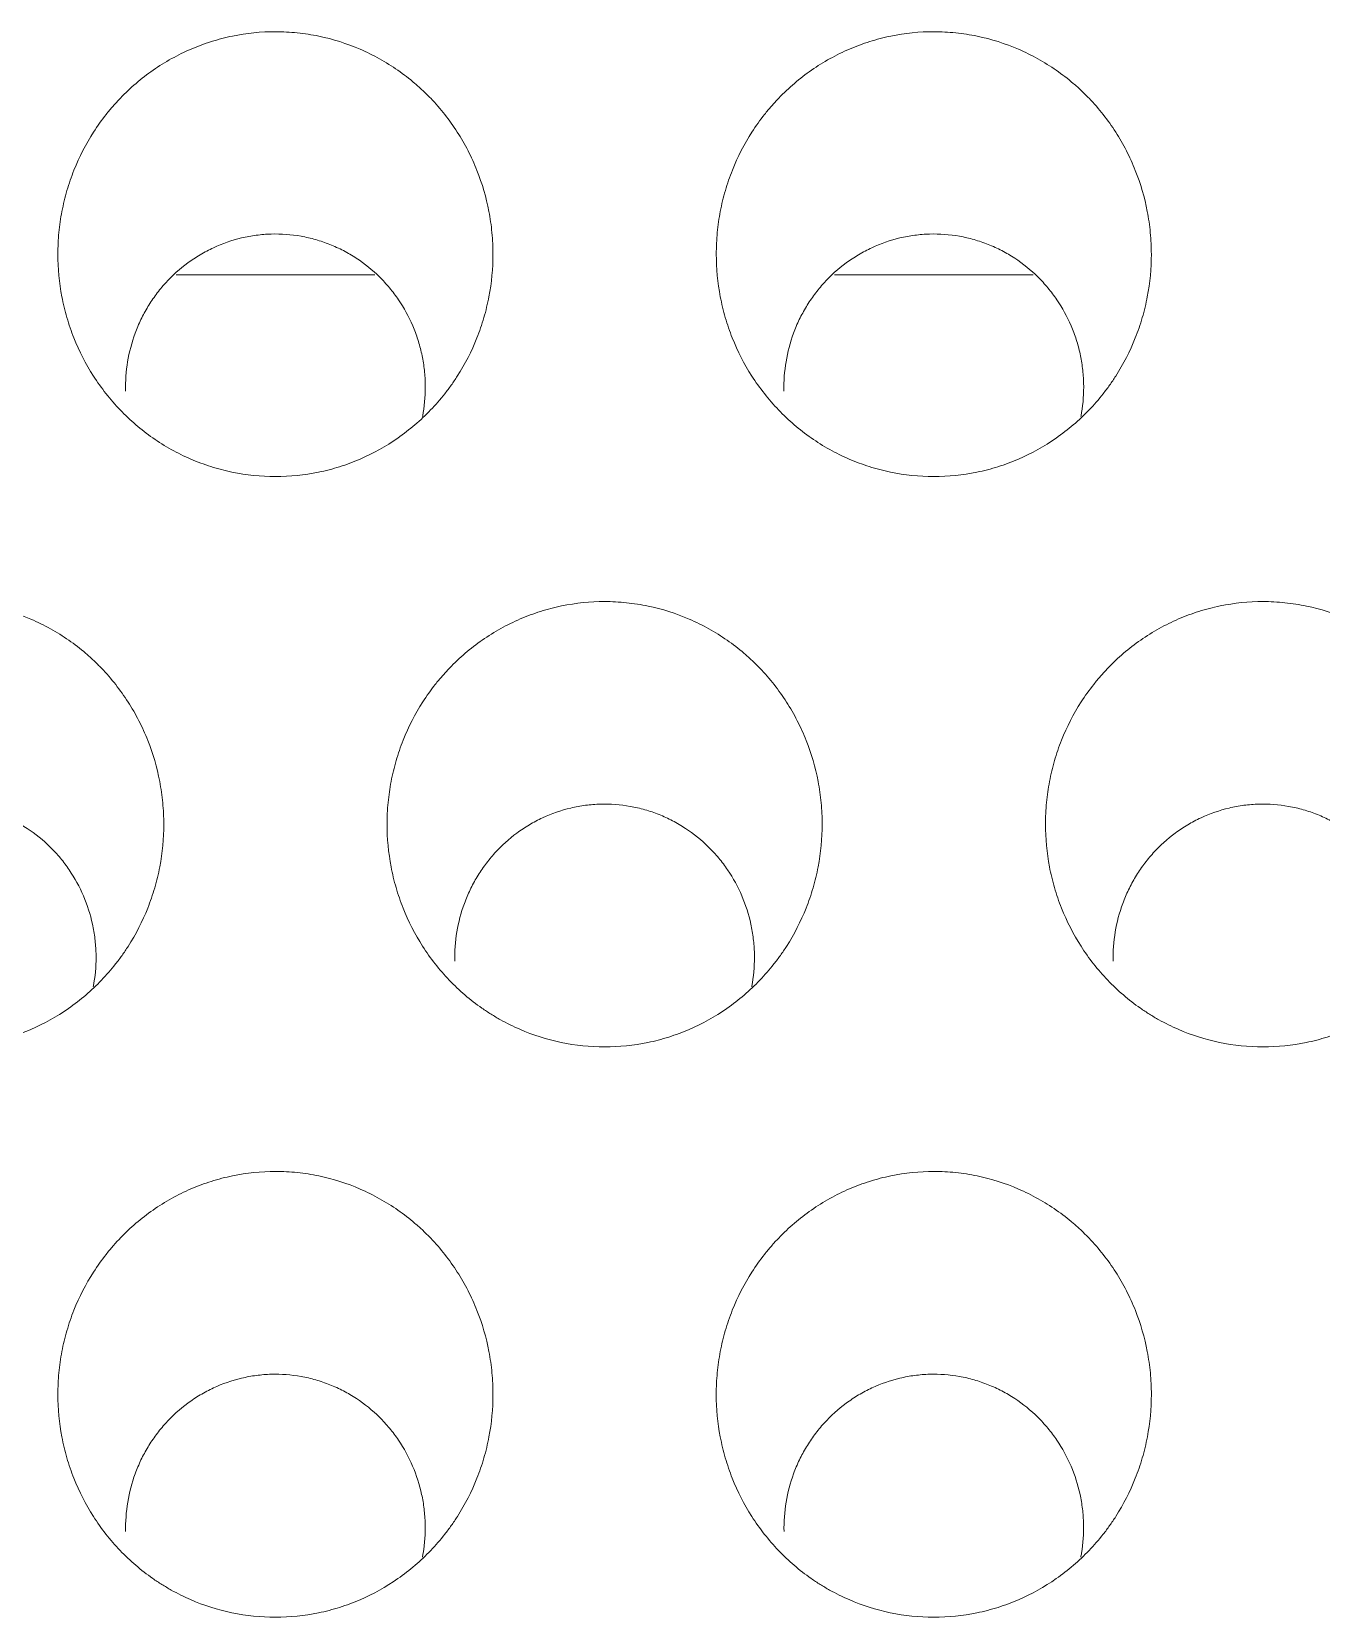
# Model space of a CAD drawing. Header units: inches. Extents: x 3778 to 56227, y -16914 to 35091.
# Drawn here: x 42862.18 to 42868.04, y -12648.33 to -12641.14 of the extents above; entities that cross this region are included whole.
import ezdxf

# ---------------------------------------------------------------- set-up
doc = ezdxf.new("R2010")
doc.units = ezdxf.units.IN
doc.header["$LTSCALE"] = 100
doc.header["$MEASUREMENT"] = 0
doc.layers.add('2-con', color=2, linetype='Continuous')
doc.layers.add('mark-B', color=2, linetype='Continuous', lineweight=20)

# ---------------------------------------------------------------- blocks, each defined once
blk = doc.blocks.new('무풍1WAY 대형')
at = {"layer": 'mark-B'}
for points, knots in [([(-182.228, -430.621), (-182.2944, -430.621), (-182.3597, -430.6278), (-182.456, -430.6478), (-182.4878, -430.6561), (-182.535, -430.671), (-182.5507, -430.6764), (-182.5817, -430.688), (-182.597, -430.6942), (-182.6723, -430.7268), (-182.7294, -430.7587), (-182.8102, -430.815), (-182.8364, -430.8354), (-182.8863, -430.8781), (-182.9337, -430.923), (-182.9764, -430.9722), (-183.0067, -431.0107), (-183.0165, -431.0238), (-183.0354, -431.0505), (-183.0447, -431.0641), (-183.0889, -431.1333), (-183.1185, -431.1912), (-183.1544, -431.2817), (-183.1649, -431.3125), (-183.1786, -431.3595), (-183.1828, -431.3754), (-183.1904, -431.4073), (-183.1939, -431.4232), (-183.2091, -431.5031), (-183.2151, -431.5675), (-183.2151, -431.6487), (-183.2148, -431.6649), (-183.2132, -431.6975), (-183.2121, -431.7139), (-183.2074, -431.7628), (-183.2028, -431.795), (-183.1846, -431.8905), (-183.1666, -431.9527), (-183.1305, -432.0436), (-183.1169, -432.0737), (-183.0871, -432.1318), (-183.0709, -432.16), (-183.0184, -432.2419), (-182.9783, -432.2932), (-182.9213, -432.3527), (-182.9096, -432.3643), (-182.8858, -432.3868), (-182.8493, -432.4197), (-182.7849, -432.4696), (-182.7295, -432.5043), (-182.6865, -432.5283), (-182.672, -432.536), (-182.6423, -432.5506), (-182.6273, -432.5576), (-182.5516, -432.5903), (-182.4893, -432.6101), (-182.393, -432.6302), (-182.3604, -432.6353), (-182.2943, -432.6421), (-182.2613, -432.6438), (-182.1629, -432.6439), (-182.0976, -432.6373), (-182.0167, -432.6206), (-182.0005, -432.6168), (-181.9685, -432.6084), (-181.9209, -432.5947), (-181.8442, -432.5661), (-181.7855, -432.5372), (-181.728, -432.5052), (-181.6998, -432.4876), (-181.6189, -432.4312), (-181.5693, -432.3888), (-181.5128, -432.3299), (-181.5017, -432.3178), (-181.4802, -432.293), (-181.4697, -432.2803), (-181.4392, -432.2416), (-181.4202, -432.2149), (-181.3676, -432.1328), (-181.3379, -432.075), (-181.3077, -431.9989), (-181.302, -431.9835), (-181.2914, -431.9525), (-181.2766, -431.9059), (-181.2577, -431.8271), (-181.2485, -431.7629), (-181.2439, -431.7144), (-181.2428, -431.6982), (-181.2412, -431.6655), (-181.2408, -431.6491), (-181.2408, -431.5674), (-181.2469, -431.5029), (-181.2651, -431.4075), (-181.2726, -431.3759), (-181.2863, -431.3288), (-181.2912, -431.3132), (-181.3018, -431.2822), (-181.3075, -431.2668), (-181.3375, -431.1911), (-181.367, -431.1334), (-181.4196, -431.0511), (-181.4385, -431.0245), (-181.4792, -430.9726), (-181.5007, -430.9479), (-181.5683, -430.8772), (-181.6176, -430.8347), (-181.6849, -430.7877), (-181.6986, -430.7786), (-181.7266, -430.761), (-181.7409, -430.7526), (-181.7839, -430.7285), (-181.8133, -430.714), (-181.9032, -430.675), (-181.9657, -430.655), (-182.0957, -430.6278), (-182.1615, -430.621), (-182.228, -430.621)], [0, 0, 0, 0, 0.03125, 0.03125, 0.046875, 0.046875, 0.054687, 0.054687, 0.0625, 0.0625, 0.09375, 0.09375, 0.109375, 0.109375, 0.125, 0.140625, 0.140625, 0.148437, 0.148437, 0.15625, 0.15625, 0.1875, 0.1875, 0.203125, 0.203125, 0.210938, 0.210938, 0.21875, 0.21875, 0.25, 0.25, 0.257813, 0.257813, 0.265625, 0.265625, 0.28125, 0.28125, 0.3125, 0.3125, 0.328125, 0.328125, 0.34375, 0.34375, 0.375, 0.375, 0.382813, 0.382813, 0.390625, 0.40625, 0.421875, 0.421875, 0.429688, 0.429688, 0.4375, 0.4375, 0.46875, 0.46875, 0.484375, 0.484375, 0.5, 0.5, 0.53125, 0.53125, 0.539063, 0.539063, 0.546875, 0.5625, 0.578125, 0.578125, 0.59375, 0.59375, 0.625, 0.625, 0.632813, 0.632813, 0.640625, 0.640625, 0.65625, 0.65625, 0.6875, 0.6875, 0.695313, 0.695313, 0.703125, 0.71875, 0.734375, 0.734375, 0.742188, 0.742188, 0.75, 0.75, 0.78125, 0.78125, 0.796875, 0.796875, 0.804688, 0.804688, 0.8125, 0.8125, 0.84375, 0.84375, 0.859375, 0.859375, 0.875, 0.875, 0.90625, 0.90625, 0.914063, 0.914063, 0.921875, 0.921875, 0.9375, 0.9375, 0.96875, 0.96875, 1, 1, 1, 1]), ([(-179.2404, -430.621), (-179.3069, -430.621), (-179.3722, -430.6278), (-179.4684, -430.6478), (-179.5002, -430.6561), (-179.5475, -430.671), (-179.5632, -430.6764), (-179.5942, -430.688), (-179.6094, -430.6942), (-179.6848, -430.7268), (-179.7418, -430.7587), (-179.8227, -430.815), (-179.8489, -430.8354), (-179.8988, -430.8781), (-179.9462, -430.923), (-179.9889, -430.9722), (-180.0191, -431.0107), (-180.0289, -431.0238), (-180.0479, -431.0505), (-180.0571, -431.0641), (-180.1014, -431.1333), (-180.1309, -431.1912), (-180.1668, -431.2817), (-180.1774, -431.3125), (-180.1911, -431.3595), (-180.1953, -431.3754), (-180.2029, -431.4073), (-180.2063, -431.4232), (-180.2215, -431.5031), (-180.2276, -431.5675), (-180.2276, -431.6487), (-180.2272, -431.6649), (-180.2257, -431.6975), (-180.2245, -431.7139), (-180.2199, -431.7628), (-180.2153, -431.795), (-180.1971, -431.8905), (-180.179, -431.9527), (-180.1429, -432.0436), (-180.1293, -432.0737), (-180.0995, -432.1318), (-180.0833, -432.16), (-180.0309, -432.2419), (-179.9907, -432.2932), (-179.9338, -432.3527), (-179.9221, -432.3643), (-179.8982, -432.3868), (-179.8617, -432.4197), (-179.7973, -432.4696), (-179.742, -432.5043), (-179.699, -432.5283), (-179.6844, -432.536), (-179.6548, -432.5506), (-179.6397, -432.5576), (-179.5641, -432.5903), (-179.5017, -432.6101), (-179.4054, -432.6302), (-179.3728, -432.6353), (-179.3067, -432.6421), (-179.2738, -432.6438), (-179.1753, -432.6439), (-179.1101, -432.6373), (-179.0291, -432.6206), (-179.0129, -432.6168), (-178.9809, -432.6084), (-178.9334, -432.5947), (-178.8567, -432.5661), (-178.7979, -432.5372), (-178.7404, -432.5052), (-178.7122, -432.4876), (-178.6313, -432.4312), (-178.5818, -432.3888), (-178.5252, -432.3299), (-178.5142, -432.3178), (-178.4926, -432.293), (-178.4821, -432.2803), (-178.4516, -432.2416), (-178.4327, -432.2149), (-178.3801, -432.1328), (-178.3504, -432.075), (-178.3201, -431.9989), (-178.3144, -431.9835), (-178.3038, -431.9525), (-178.289, -431.9059), (-178.2701, -431.8271), (-178.261, -431.7629), (-178.2564, -431.7144), (-178.2552, -431.6982), (-178.2537, -431.6655), (-178.2533, -431.6491), (-178.2533, -431.5674), (-178.2594, -431.5029), (-178.2775, -431.4075), (-178.2851, -431.3759), (-178.2987, -431.3288), (-178.3037, -431.3132), (-178.3143, -431.2822), (-178.3199, -431.2668), (-178.35, -431.1911), (-178.3795, -431.1334), (-178.432, -431.0511), (-178.4509, -431.0245), (-178.4916, -430.9726), (-178.5131, -430.9479), (-178.5807, -430.8772), (-178.6301, -430.8347), (-178.6973, -430.7877), (-178.7111, -430.7786), (-178.7391, -430.761), (-178.7533, -430.7526), (-178.7964, -430.7285), (-178.8257, -430.714), (-178.9157, -430.675), (-178.9782, -430.655), (-179.1082, -430.6278), (-179.174, -430.621), (-179.2404, -430.621)], [0, 0, 0, 0, 0.03125, 0.03125, 0.046875, 0.046875, 0.054688, 0.054688, 0.0625, 0.0625, 0.09375, 0.09375, 0.109375, 0.109375, 0.125, 0.140625, 0.140625, 0.148438, 0.148438, 0.15625, 0.15625, 0.1875, 0.1875, 0.203125, 0.203125, 0.210938, 0.210938, 0.21875, 0.21875, 0.25, 0.25, 0.257813, 0.257813, 0.265625, 0.265625, 0.28125, 0.28125, 0.3125, 0.3125, 0.328125, 0.328125, 0.34375, 0.34375, 0.375, 0.375, 0.382813, 0.382813, 0.390625, 0.40625, 0.421875, 0.421875, 0.429688, 0.429688, 0.4375, 0.4375, 0.46875, 0.46875, 0.484375, 0.484375, 0.5, 0.5, 0.53125, 0.53125, 0.539063, 0.539063, 0.546875, 0.5625, 0.578125, 0.578125, 0.59375, 0.59375, 0.625, 0.625, 0.632813, 0.632813, 0.640625, 0.640625, 0.65625, 0.65625, 0.6875, 0.6875, 0.695313, 0.695313, 0.703125, 0.71875, 0.734375, 0.734375, 0.742188, 0.742188, 0.75, 0.75, 0.78125, 0.78125, 0.796875, 0.796875, 0.804688, 0.804688, 0.8125, 0.8125, 0.84375, 0.84375, 0.859375, 0.859375, 0.875, 0.875, 0.90625, 0.90625, 0.914063, 0.914063, 0.921875, 0.921875, 0.9375, 0.9375, 0.96875, 0.96875, 1, 1, 1, 1]), ([(-182.895, -430.8933), (-182.8962, -430.8995), (-182.8973, -430.9057), (-182.9055, -430.956), (-182.9086, -431.0004), (-182.9069, -431.0678), (-182.9053, -431.0904), (-182.8999, -431.1349), (-182.8962, -431.157), (-182.882, -431.2224), (-182.8685, -431.2651), (-182.8329, -431.3483), (-182.8114, -431.3876), (-182.7737, -431.4432), (-182.7602, -431.4612), (-182.7386, -431.4873), (-182.7311, -431.4959), (-182.7158, -431.5126), (-182.708, -431.5207), (-182.6679, -431.5604), (-182.633, -431.5887), (-182.5857, -431.6197), (-182.5761, -431.6257), (-182.5565, -431.6372), (-182.5465, -431.6428), (-182.5163, -431.6585), (-182.4752, -431.6774), (-182.4219, -431.6956), (-182.389, -431.7042), (-182.3668, -431.7093), (-182.3556, -431.7116), (-182.2994, -431.7216), (-182.2544, -431.7249), (-182.1866, -431.723), (-182.164, -431.7212), (-182.1301, -431.7167), (-182.1188, -431.7149), (-182.0964, -431.7108), (-182.0853, -431.7085), (-182.0303, -431.6954), (-181.9878, -431.6806), (-181.9262, -431.6519), (-181.9059, -431.6412), (-181.867, -431.618), (-181.8482, -431.6055), (-181.7941, -431.5655), (-181.7608, -431.5354), (-181.7226, -431.4934), (-181.7152, -431.4848), (-181.7009, -431.4674), (-181.694, -431.4585), (-181.6739, -431.4315), (-181.649, -431.3943), (-181.6224, -431.3452), (-181.6085, -431.3144), (-181.5998, -431.2937), (-181.5956, -431.2831), (-181.5762, -431.2303), (-181.5537, -431.1442), (-181.5473, -431.0554), (-181.5484, -431.0102)], [0, 0, 0, 0, 0.008227, 0.008227, 0.066566, 0.066566, 0.095736, 0.095736, 0.124906, 0.124906, 0.183246, 0.183246, 0.241585, 0.241585, 0.270755, 0.270755, 0.28534, 0.28534, 0.299925, 0.299925, 0.358264, 0.358264, 0.372849, 0.372849, 0.387434, 0.387434, 0.416604, 0.445774, 0.460359, 0.460359, 0.474944, 0.474944, 0.533283, 0.533283, 0.562453, 0.562453, 0.577038, 0.577038, 0.591623, 0.591623, 0.649962, 0.649962, 0.679132, 0.679132, 0.708302, 0.708302, 0.766642, 0.766642, 0.781227, 0.781227, 0.795811, 0.795811, 0.824981, 0.854151, 0.868736, 0.868736, 0.883321, 0.883321, 0.94166, 1, 1, 1, 1]), ([(-179.9075, -430.8933), (-179.9086, -430.8995), (-179.9097, -430.9057), (-179.918, -430.956), (-179.9211, -431.0004), (-179.9194, -431.0678), (-179.9177, -431.0904), (-179.9124, -431.1349), (-179.9087, -431.157), (-179.8944, -431.2224), (-179.8809, -431.2651), (-179.8454, -431.3483), (-179.8239, -431.3876), (-179.7862, -431.4432), (-179.7727, -431.4612), (-179.751, -431.4873), (-179.7436, -431.4959), (-179.7282, -431.5126), (-179.7204, -431.5207), (-179.6803, -431.5604), (-179.6454, -431.5887), (-179.5982, -431.6197), (-179.5886, -431.6257), (-179.569, -431.6372), (-179.559, -431.6428), (-179.5288, -431.6585), (-179.4877, -431.6774), (-179.4344, -431.6956), (-179.4014, -431.7042), (-179.3793, -431.7093), (-179.3681, -431.7116), (-179.3119, -431.7216), (-179.2668, -431.7249), (-179.1991, -431.723), (-179.1765, -431.7212), (-179.1426, -431.7167), (-179.1312, -431.7149), (-179.1088, -431.7108), (-179.0977, -431.7085), (-179.0427, -431.6954), (-179.0002, -431.6806), (-178.9386, -431.6519), (-178.9184, -431.6412), (-178.8794, -431.618), (-178.8607, -431.6055), (-178.8065, -431.5655), (-178.7732, -431.5354), (-178.7351, -431.4934), (-178.7277, -431.4848), (-178.7133, -431.4674), (-178.7064, -431.4585), (-178.6863, -431.4315), (-178.6614, -431.3943), (-178.6348, -431.3452), (-178.621, -431.3144), (-178.6122, -431.2937), (-178.608, -431.2831), (-178.5887, -431.2303), (-178.5662, -431.1442), (-178.5598, -431.0554), (-178.5609, -431.0102)], [0, 0, 0, 0, 0.008227, 0.008227, 0.066566, 0.066566, 0.095736, 0.095736, 0.124906, 0.124906, 0.183246, 0.183246, 0.241585, 0.241585, 0.270755, 0.270755, 0.28534, 0.28534, 0.299925, 0.299925, 0.358264, 0.358264, 0.372849, 0.372849, 0.387434, 0.387434, 0.416604, 0.445774, 0.460359, 0.460359, 0.474944, 0.474944, 0.533283, 0.533283, 0.562453, 0.562453, 0.577038, 0.577038, 0.591623, 0.591623, 0.649962, 0.649962, 0.679132, 0.679132, 0.708302, 0.708302, 0.766642, 0.766642, 0.781227, 0.781227, 0.795811, 0.795811, 0.824981, 0.854151, 0.868736, 0.868736, 0.883321, 0.883321, 0.94166, 1, 1, 1, 1]), ([(-183.7217, -433.2088), (-183.7882, -433.2088), (-183.8534, -433.2156), (-183.9497, -433.2355), (-183.9814, -433.2438), (-184.0287, -433.2587), (-184.0444, -433.2641), (-184.0754, -433.2757), (-184.0906, -433.2818), (-184.166, -433.3144), (-184.223, -433.3462), (-184.3038, -433.4025), (-184.3301, -433.4228), (-184.3799, -433.4655), (-184.4274, -433.5104), (-184.4701, -433.5595), (-184.5003, -433.5979), (-184.5101, -433.611), (-184.5291, -433.6377), (-184.5383, -433.6513), (-184.5826, -433.7204), (-184.6121, -433.7783), (-184.6481, -433.8687), (-184.6586, -433.8994), (-184.6723, -433.9465), (-184.6765, -433.9623), (-184.6842, -433.9941), (-184.6876, -434.0101), (-184.7028, -434.0899), (-184.7089, -434.1543), (-184.7089, -434.2354), (-184.7085, -434.2516), (-184.707, -434.2842), (-184.7058, -434.3005), (-184.7012, -434.3494), (-184.6966, -434.3816), (-184.6783, -434.477), (-184.6603, -434.5391), (-184.6242, -434.63), (-184.6106, -434.6601), (-184.5808, -434.7181), (-184.5646, -434.7463), (-184.5121, -434.8281), (-184.4719, -434.8793), (-184.415, -434.9387), (-184.4033, -434.9503), (-184.3794, -434.9729), (-184.3429, -435.0057), (-184.2785, -435.0555), (-184.2232, -435.0901), (-184.1802, -435.1141), (-184.1656, -435.1218), (-184.136, -435.1364), (-184.1209, -435.1434), (-184.0453, -435.1761), (-183.9829, -435.1958), (-183.8867, -435.2159), (-183.8541, -435.2209), (-183.788, -435.2278), (-183.7551, -435.2295), (-183.6567, -435.2295), (-183.5915, -435.2229), (-183.5105, -435.2062), (-183.4943, -435.2025), (-183.4623, -435.1941), (-183.4148, -435.1805), (-183.3381, -435.1519), (-183.2794, -435.123), (-183.2219, -435.0911), (-183.1937, -435.0735), (-183.1128, -435.0172), (-183.0633, -434.9748), (-183.0067, -434.916), (-182.9956, -434.9039), (-182.9741, -434.8792), (-182.9636, -434.8665), (-182.9331, -434.8278), (-182.9141, -434.8012), (-182.8615, -434.7191), (-182.8318, -434.6613), (-182.8015, -434.5853), (-182.7958, -434.5699), (-182.7852, -434.539), (-182.7704, -434.4924), (-182.7515, -434.4136), (-182.7423, -434.3496), (-182.7377, -434.3011), (-182.7366, -434.2848), (-182.735, -434.2522), (-182.7346, -434.2358), (-182.7346, -434.1541), (-182.7407, -434.0897), (-182.7589, -433.9944), (-182.7664, -433.9628), (-182.7801, -433.9158), (-182.785, -433.9001), (-182.7957, -433.8691), (-182.8013, -433.8538), (-182.8314, -433.7782), (-182.8609, -433.7205), (-182.9135, -433.6384), (-182.9324, -433.6117), (-182.9731, -433.5599), (-182.9946, -433.5352), (-183.0622, -433.4646), (-183.1116, -433.4222), (-183.1788, -433.3752), (-183.1925, -433.3661), (-183.2205, -433.3486), (-183.2348, -433.3402), (-183.2778, -433.3161), (-183.3072, -433.3016), (-183.3971, -433.2627), (-183.4596, -433.2427), (-183.5896, -433.2156), (-183.6553, -433.2088), (-183.7217, -433.2088)], [0, 0, 0, 0, 0.03125, 0.03125, 0.046875, 0.046875, 0.054688, 0.054688, 0.0625, 0.0625, 0.09375, 0.09375, 0.109375, 0.109375, 0.125, 0.140625, 0.140625, 0.148438, 0.148438, 0.15625, 0.15625, 0.1875, 0.1875, 0.203125, 0.203125, 0.210938, 0.210938, 0.21875, 0.21875, 0.25, 0.25, 0.257813, 0.257813, 0.265625, 0.265625, 0.28125, 0.28125, 0.3125, 0.3125, 0.328125, 0.328125, 0.34375, 0.34375, 0.375, 0.375, 0.382813, 0.382813, 0.390625, 0.40625, 0.421875, 0.421875, 0.429688, 0.429688, 0.4375, 0.4375, 0.46875, 0.46875, 0.484375, 0.484375, 0.5, 0.5, 0.53125, 0.53125, 0.539063, 0.539063, 0.546875, 0.5625, 0.578125, 0.578125, 0.59375, 0.59375, 0.625, 0.625, 0.632813, 0.632813, 0.640625, 0.640625, 0.65625, 0.65625, 0.6875, 0.6875, 0.695313, 0.695313, 0.703125, 0.71875, 0.734375, 0.734375, 0.742188, 0.742188, 0.75, 0.75, 0.78125, 0.78125, 0.796875, 0.796875, 0.804688, 0.804688, 0.8125, 0.8125, 0.84375, 0.84375, 0.859375, 0.859375, 0.875, 0.875, 0.90625, 0.90625, 0.914063, 0.914063, 0.921875, 0.921875, 0.9375, 0.9375, 0.96875, 0.96875, 1, 1, 1, 1]), ([(-180.7342, -433.2088), (-180.8006, -433.2088), (-180.8659, -433.2156), (-180.9621, -433.2355), (-180.9939, -433.2438), (-181.0411, -433.2587), (-181.0569, -433.2641), (-181.0878, -433.2757), (-181.1031, -433.2818), (-181.1784, -433.3144), (-181.2355, -433.3462), (-181.3163, -433.4025), (-181.3425, -433.4228), (-181.3924, -433.4655), (-181.4398, -433.5104), (-181.4825, -433.5595), (-181.5128, -433.5979), (-181.5226, -433.611), (-181.5415, -433.6377), (-181.5508, -433.6513), (-181.595, -433.7204), (-181.6246, -433.7783), (-181.6605, -433.8687), (-181.6711, -433.8994), (-181.6848, -433.9465), (-181.689, -433.9623), (-181.6966, -433.9941), (-181.7001, -434.0101), (-181.7153, -434.0899), (-181.7213, -434.1543), (-181.7213, -434.2354), (-181.7209, -434.2516), (-181.7194, -434.2842), (-181.7183, -434.3005), (-181.7136, -434.3494), (-181.709, -434.3816), (-181.6908, -434.477), (-181.6727, -434.5391), (-181.6366, -434.63), (-181.623, -434.6601), (-181.5932, -434.7181), (-181.577, -434.7463), (-181.5245, -434.8281), (-181.4844, -434.8793), (-181.4274, -434.9387), (-181.4157, -434.9503), (-181.3919, -434.9729), (-181.3554, -435.0057), (-181.291, -435.0555), (-181.2356, -435.0901), (-181.1926, -435.1141), (-181.1781, -435.1218), (-181.1484, -435.1364), (-181.1334, -435.1434), (-181.0577, -435.1761), (-180.9954, -435.1958), (-180.8991, -435.2159), (-180.8666, -435.2209), (-180.8005, -435.2278), (-180.7675, -435.2295), (-180.6691, -435.2295), (-180.6039, -435.2229), (-180.523, -435.2062), (-180.5068, -435.2025), (-180.4748, -435.1941), (-180.4273, -435.1805), (-180.3506, -435.1519), (-180.2918, -435.123), (-180.2344, -435.0911), (-180.2062, -435.0735), (-180.1252, -435.0172), (-180.0757, -434.9748), (-180.0191, -434.916), (-180.0081, -434.9039), (-179.9866, -434.8792), (-179.976, -434.8665), (-179.9455, -434.8278), (-179.9266, -434.8012), (-179.8739, -434.7191), (-179.8442, -434.6613), (-179.814, -434.5853), (-179.8083, -434.5699), (-179.7976, -434.539), (-179.7829, -434.4924), (-179.764, -434.4136), (-179.7548, -434.3496), (-179.7502, -434.3011), (-179.749, -434.2848), (-179.7475, -434.2522), (-179.7471, -434.2358), (-179.7471, -434.1541), (-179.7532, -434.0897), (-179.7713, -433.9944), (-179.7789, -433.9628), (-179.7925, -433.9158), (-179.7975, -433.9001), (-179.8081, -433.8691), (-179.8138, -433.8538), (-179.8438, -433.7782), (-179.8734, -433.7205), (-179.9259, -433.6384), (-179.9448, -433.6117), (-179.9855, -433.5599), (-180.007, -433.5352), (-180.0747, -433.4646), (-180.124, -433.4222), (-180.1912, -433.3752), (-180.205, -433.3661), (-180.233, -433.3486), (-180.2472, -433.3402), (-180.2903, -433.3161), (-180.3196, -433.3016), (-180.4096, -433.2627), (-180.472, -433.2427), (-180.602, -433.2156), (-180.6678, -433.2088), (-180.7342, -433.2088)], [0, 0, 0, 0, 0.03125, 0.03125, 0.046875, 0.046875, 0.054688, 0.054688, 0.0625, 0.0625, 0.09375, 0.09375, 0.109375, 0.109375, 0.125, 0.140625, 0.140625, 0.148438, 0.148438, 0.15625, 0.15625, 0.1875, 0.1875, 0.203125, 0.203125, 0.210938, 0.210938, 0.21875, 0.21875, 0.25, 0.25, 0.257813, 0.257813, 0.265625, 0.265625, 0.28125, 0.28125, 0.3125, 0.3125, 0.328125, 0.328125, 0.34375, 0.34375, 0.375, 0.375, 0.382813, 0.382813, 0.390625, 0.40625, 0.421875, 0.421875, 0.429688, 0.429688, 0.4375, 0.4375, 0.46875, 0.46875, 0.484375, 0.484375, 0.5, 0.5, 0.53125, 0.53125, 0.539063, 0.539063, 0.546875, 0.5625, 0.578125, 0.578125, 0.59375, 0.59375, 0.625, 0.625, 0.632813, 0.632813, 0.640625, 0.640625, 0.65625, 0.65625, 0.6875, 0.6875, 0.695313, 0.695313, 0.703125, 0.71875, 0.734375, 0.734375, 0.742188, 0.742188, 0.75, 0.75, 0.78125, 0.78125, 0.796875, 0.796875, 0.804688, 0.804688, 0.8125, 0.8125, 0.84375, 0.84375, 0.859375, 0.859375, 0.875, 0.875, 0.90625, 0.90625, 0.914063, 0.914063, 0.921875, 0.921875, 0.9375, 0.9375, 0.96875, 0.96875, 1, 1, 1, 1]), ([(-177.7467, -433.2088), (-177.8131, -433.2088), (-177.8784, -433.2156), (-177.9746, -433.2355), (-178.0063, -433.2438), (-178.0536, -433.2587), (-178.0693, -433.2641), (-178.1003, -433.2757), (-178.1155, -433.2818), (-178.1909, -433.3144), (-178.2479, -433.3462), (-178.3287, -433.4025), (-178.355, -433.4228), (-178.4048, -433.4655), (-178.4523, -433.5104), (-178.495, -433.5595), (-178.5252, -433.5979), (-178.535, -433.611), (-178.554, -433.6377), (-178.5632, -433.6513), (-178.6075, -433.7204), (-178.637, -433.7783), (-178.673, -433.8687), (-178.6835, -433.8994), (-178.6972, -433.9465), (-178.7014, -433.9623), (-178.7091, -433.9941), (-178.7125, -434.0101), (-178.7277, -434.0899), (-178.7338, -434.1543), (-178.7338, -434.2354), (-178.7334, -434.2516), (-178.7319, -434.2842), (-178.7307, -434.3005), (-178.7261, -434.3494), (-178.7215, -434.3816), (-178.7032, -434.477), (-178.6852, -434.5391), (-178.6491, -434.63), (-178.6355, -434.6601), (-178.6057, -434.7181), (-178.5895, -434.7463), (-178.537, -434.8281), (-178.4968, -434.8793), (-178.4399, -434.9387), (-178.4282, -434.9503), (-178.4043, -434.9729), (-178.3678, -435.0057), (-178.3034, -435.0555), (-178.2481, -435.0901), (-178.2051, -435.1141), (-178.1905, -435.1218), (-178.1609, -435.1364), (-178.1458, -435.1434), (-178.0702, -435.1761), (-178.0079, -435.1958), (-177.9116, -435.2159), (-177.879, -435.2209), (-177.8129, -435.2278), (-177.78, -435.2295), (-177.6816, -435.2295), (-177.6164, -435.2229), (-177.5354, -435.2062), (-177.5192, -435.2025), (-177.4872, -435.1941), (-177.4397, -435.1805), (-177.363, -435.1519), (-177.3043, -435.123), (-177.2468, -435.0911), (-177.2186, -435.0735), (-177.1377, -435.0172), (-177.0882, -434.9748), (-177.0316, -434.916), (-177.0206, -434.9039), (-176.999, -434.8792), (-176.9885, -434.8665), (-176.958, -434.8278), (-176.939, -434.8012), (-176.8864, -434.7191), (-176.8567, -434.6613), (-176.8264, -434.5853), (-176.8207, -434.5699), (-176.8101, -434.539), (-176.7953, -434.4924), (-176.7764, -434.4136), (-176.7672, -434.3496), (-176.7626, -434.3011), (-176.7615, -434.2848), (-176.7599, -434.2522), (-176.7595, -434.2358), (-176.7595, -434.1541), (-176.7656, -434.0897), (-176.7838, -433.9944), (-176.7913, -433.9628), (-176.805, -433.9158), (-176.8099, -433.9001), (-176.8206, -433.8691), (-176.8262, -433.8538), (-176.8563, -433.7782), (-176.8858, -433.7205), (-176.9384, -433.6384), (-176.9573, -433.6117), (-176.998, -433.5599), (-177.0195, -433.5352), (-177.0871, -433.4646), (-177.1365, -433.4222), (-177.2037, -433.3752), (-177.2174, -433.3661), (-177.2455, -433.3486), (-177.2597, -433.3402), (-177.3027, -433.3161), (-177.3321, -433.3016), (-177.422, -433.2627), (-177.4845, -433.2427), (-177.6145, -433.2156), (-177.6802, -433.2088), (-177.7467, -433.2088)], [0, 0, 0, 0, 0.03125, 0.03125, 0.046875, 0.046875, 0.054687, 0.054687, 0.0625, 0.0625, 0.09375, 0.09375, 0.109375, 0.109375, 0.125, 0.140625, 0.140625, 0.148437, 0.148437, 0.15625, 0.15625, 0.1875, 0.1875, 0.203125, 0.203125, 0.210937, 0.210937, 0.21875, 0.21875, 0.25, 0.25, 0.257812, 0.257812, 0.265625, 0.265625, 0.28125, 0.28125, 0.3125, 0.3125, 0.328125, 0.328125, 0.34375, 0.34375, 0.375, 0.375, 0.382812, 0.382812, 0.390625, 0.40625, 0.421875, 0.421875, 0.429687, 0.429687, 0.4375, 0.4375, 0.46875, 0.46875, 0.484375, 0.484375, 0.5, 0.5, 0.53125, 0.53125, 0.539062, 0.539062, 0.546875, 0.5625, 0.578125, 0.578125, 0.59375, 0.59375, 0.625, 0.625, 0.632812, 0.632812, 0.640625, 0.640625, 0.65625, 0.65625, 0.6875, 0.6875, 0.695312, 0.695312, 0.703125, 0.71875, 0.734375, 0.734375, 0.742187, 0.742187, 0.75, 0.75, 0.78125, 0.78125, 0.796875, 0.796875, 0.804687, 0.804687, 0.8125, 0.8125, 0.84375, 0.84375, 0.859375, 0.859375, 0.875, 0.875, 0.90625, 0.90625, 0.914062, 0.914062, 0.921875, 0.921875, 0.9375, 0.9375, 0.96875, 0.96875, 1, 1, 1, 1]), ([(-184.389, -433.481), (-184.3902, -433.4871), (-184.3913, -433.4932), (-184.3995, -433.5433), (-184.4026, -433.5878), (-184.4009, -433.6551), (-184.3992, -433.6777), (-184.3939, -433.7222), (-184.3901, -433.7442), (-184.3759, -433.8096), (-184.3624, -433.8523), (-184.3268, -433.9354), (-184.3053, -433.9747), (-184.2675, -434.0303), (-184.2541, -434.0483), (-184.2324, -434.0743), (-184.2249, -434.0829), (-184.2096, -434.0996), (-184.2017, -434.1077), (-184.1616, -434.1473), (-184.1267, -434.1756), (-184.0795, -434.2066), (-184.0699, -434.2126), (-184.0502, -434.2241), (-184.0402, -434.2297), (-184.0101, -434.2454), (-183.969, -434.2642), (-183.9156, -434.2824), (-183.8827, -434.2909), (-183.8606, -434.2961), (-183.8494, -434.2983), (-183.7931, -434.3083), (-183.7481, -434.3116), (-183.6804, -434.3097), (-183.6578, -434.3079), (-183.6238, -434.3035), (-183.6125, -434.3017), (-183.5901, -434.2976), (-183.579, -434.2952), (-183.524, -434.2821), (-183.4815, -434.2674), (-183.4199, -434.2387), (-183.3997, -434.228), (-183.3607, -434.2049), (-183.342, -434.1924), (-183.2878, -434.1524), (-183.2545, -434.1223), (-183.2163, -434.0804), (-183.2089, -434.0718), (-183.1946, -434.0543), (-183.1876, -434.0455), (-183.1675, -434.0185), (-183.1426, -433.9814), (-183.116, -433.9323), (-183.1022, -433.9015), (-183.0934, -433.8808), (-183.0892, -433.8702), (-183.0698, -433.8174), (-183.0473, -433.7314), (-183.0409, -433.6426), (-183.042, -433.5975)], [0, 0, 0, 0, 0.00808, 0.00808, 0.066428, 0.066428, 0.095603, 0.095603, 0.124777, 0.124777, 0.183125, 0.183125, 0.241473, 0.241473, 0.270647, 0.270647, 0.285234, 0.285234, 0.299821, 0.299821, 0.35817, 0.35817, 0.372757, 0.372757, 0.387344, 0.387344, 0.416518, 0.445692, 0.460279, 0.460279, 0.474866, 0.474866, 0.533214, 0.533214, 0.562388, 0.562388, 0.576975, 0.576975, 0.591562, 0.591562, 0.649911, 0.649911, 0.679085, 0.679085, 0.708259, 0.708259, 0.766607, 0.766607, 0.781194, 0.781194, 0.795781, 0.795781, 0.824955, 0.854129, 0.868716, 0.868716, 0.883304, 0.883304, 0.941652, 1, 1, 1, 1]), ([(-181.4015, -433.481), (-181.4026, -433.4871), (-181.4037, -433.4932), (-181.4119, -433.5433), (-181.415, -433.5878), (-181.4133, -433.6551), (-181.4117, -433.6777), (-181.4063, -433.7222), (-181.4026, -433.7442), (-181.3884, -433.8096), (-181.3748, -433.8523), (-181.3392, -433.9354), (-181.3177, -433.9747), (-181.28, -434.0303), (-181.2665, -434.0483), (-181.2448, -434.0743), (-181.2374, -434.0829), (-181.222, -434.0996), (-181.2142, -434.1077), (-181.1741, -434.1473), (-181.1392, -434.1756), (-181.0919, -434.2066), (-181.0823, -434.2126), (-181.0627, -434.2241), (-181.0527, -434.2297), (-181.0225, -434.2454), (-180.9814, -434.2642), (-180.9281, -434.2824), (-180.8952, -434.2909), (-180.873, -434.2961), (-180.8618, -434.2983), (-180.8056, -434.3083), (-180.7605, -434.3116), (-180.6928, -434.3097), (-180.6702, -434.3079), (-180.6363, -434.3035), (-180.625, -434.3017), (-180.6026, -434.2976), (-180.5915, -434.2952), (-180.5365, -434.2821), (-180.494, -434.2674), (-180.4324, -434.2387), (-180.4121, -434.228), (-180.3732, -434.2049), (-180.3544, -434.1924), (-180.3003, -434.1524), (-180.2669, -434.1223), (-180.2288, -434.0804), (-180.2214, -434.0718), (-180.207, -434.0543), (-180.2001, -434.0455), (-180.18, -434.0185), (-180.1551, -433.9814), (-180.1285, -433.9323), (-180.1146, -433.9015), (-180.1058, -433.8808), (-180.1017, -433.8702), (-180.0823, -433.8174), (-180.0598, -433.7314), (-180.0534, -433.6426), (-180.0545, -433.5975)], [0, 0, 0, 0, 0.00808, 0.00808, 0.066428, 0.066428, 0.095603, 0.095603, 0.124777, 0.124777, 0.183125, 0.183125, 0.241473, 0.241473, 0.270647, 0.270647, 0.285234, 0.285234, 0.299821, 0.299821, 0.35817, 0.35817, 0.372757, 0.372757, 0.387344, 0.387344, 0.416518, 0.445692, 0.460279, 0.460279, 0.474866, 0.474866, 0.533214, 0.533214, 0.562388, 0.562388, 0.576975, 0.576975, 0.591562, 0.591562, 0.649911, 0.649911, 0.679085, 0.679085, 0.708259, 0.708259, 0.766607, 0.766607, 0.781194, 0.781194, 0.795781, 0.795781, 0.824955, 0.854129, 0.868716, 0.868716, 0.883304, 0.883304, 0.941652, 1, 1, 1, 1]), ([(-178.4139, -433.481), (-178.4151, -433.4871), (-178.4162, -433.4932), (-178.4244, -433.5433), (-178.4275, -433.5878), (-178.4258, -433.6551), (-178.4241, -433.6777), (-178.4188, -433.7222), (-178.415, -433.7442), (-178.4008, -433.8096), (-178.3873, -433.8523), (-178.3517, -433.9354), (-178.3302, -433.9747), (-178.2924, -434.0303), (-178.279, -434.0483), (-178.2573, -434.0743), (-178.2498, -434.0829), (-178.2345, -434.0996), (-178.2266, -434.1077), (-178.1865, -434.1473), (-178.1516, -434.1756), (-178.1044, -434.2066), (-178.0948, -434.2126), (-178.0751, -434.2241), (-178.0652, -434.2297), (-178.035, -434.2454), (-177.9939, -434.2642), (-177.9405, -434.2824), (-177.9076, -434.2909), (-177.8855, -434.2961), (-177.8743, -434.2983), (-177.8181, -434.3083), (-177.773, -434.3116), (-177.7053, -434.3097), (-177.6827, -434.3079), (-177.6488, -434.3035), (-177.6374, -434.3017), (-177.615, -434.2976), (-177.6039, -434.2952), (-177.5489, -434.2821), (-177.5064, -434.2674), (-177.4448, -434.2387), (-177.4246, -434.228), (-177.3856, -434.2049), (-177.3669, -434.1924), (-177.3127, -434.1524), (-177.2794, -434.1223), (-177.2412, -434.0804), (-177.2338, -434.0718), (-177.2195, -434.0543), (-177.2125, -434.0455), (-177.1924, -434.0185), (-177.1675, -433.9814), (-177.1409, -433.9323), (-177.1271, -433.9015), (-177.1183, -433.8808), (-177.1141, -433.8702), (-177.0947, -433.8174), (-177.0722, -433.7314), (-177.0658, -433.6426), (-177.0669, -433.5975)], [0, 0, 0, 0, 0.00808, 0.00808, 0.066428, 0.066428, 0.095603, 0.095603, 0.124777, 0.124777, 0.183125, 0.183125, 0.241473, 0.241473, 0.270647, 0.270647, 0.285234, 0.285234, 0.299821, 0.299821, 0.35817, 0.35817, 0.372757, 0.372757, 0.387344, 0.387344, 0.416518, 0.445692, 0.460279, 0.460279, 0.474866, 0.474866, 0.533214, 0.533214, 0.562388, 0.562388, 0.576975, 0.576975, 0.591562, 0.591562, 0.649911, 0.649911, 0.679085, 0.679085, 0.708259, 0.708259, 0.766607, 0.766607, 0.781194, 0.781194, 0.795781, 0.795781, 0.824955, 0.854129, 0.868716, 0.868716, 0.883304, 0.883304, 0.941652, 1, 1, 1, 1]), ([(-182.228, -435.7965), (-182.2944, -435.7965), (-182.3596, -435.8032), (-182.4558, -435.8232), (-182.4876, -435.8314), (-182.5348, -435.8463), (-182.5505, -435.8517), (-182.5815, -435.8633), (-182.5967, -435.8694), (-182.6721, -435.9019), (-182.7291, -435.9337), (-182.8099, -435.9899), (-182.8361, -436.0102), (-182.886, -436.0528), (-182.9334, -436.0976), (-182.9762, -436.1467), (-183.0064, -436.1851), (-183.0162, -436.1981), (-183.0352, -436.2248), (-183.0444, -436.2384), (-183.0887, -436.3075), (-183.1183, -436.3653), (-183.1542, -436.4556), (-183.1648, -436.4863), (-183.1785, -436.5333), (-183.1827, -436.5491), (-183.1904, -436.5809), (-183.1938, -436.5968), (-183.209, -436.6766), (-183.2151, -436.7409), (-183.2151, -436.822), (-183.2147, -436.8382), (-183.2132, -436.8707), (-183.212, -436.8871), (-183.2074, -436.9359), (-183.2028, -436.9681), (-183.1845, -437.0634), (-183.1665, -437.1255), (-183.1303, -437.2163), (-183.1167, -437.2463), (-183.0869, -437.3043), (-183.0707, -437.3324), (-183.0182, -437.4142), (-182.978, -437.4653), (-182.9211, -437.5247), (-182.9093, -437.5363), (-182.8855, -437.5588), (-182.849, -437.5916), (-182.7846, -437.6413), (-182.7292, -437.6759), (-182.6863, -437.6999), (-182.6717, -437.7075), (-182.642, -437.7221), (-182.627, -437.7291), (-182.5514, -437.7617), (-182.4891, -437.7814), (-182.3928, -437.8014), (-182.3603, -437.8065), (-182.2942, -437.8133), (-182.2613, -437.815), (-182.1629, -437.8151), (-182.0977, -437.8085), (-182.0168, -437.7918), (-182.0006, -437.7881), (-181.9686, -437.7797), (-181.9211, -437.7661), (-181.8445, -437.7376), (-181.7857, -437.7087), (-181.7283, -437.6768), (-181.7001, -437.6593), (-181.6192, -437.6031), (-181.5696, -437.5607), (-181.5131, -437.502), (-181.502, -437.4899), (-181.4805, -437.4652), (-181.4699, -437.4525), (-181.4394, -437.4139), (-181.4205, -437.3873), (-181.3678, -437.3053), (-181.3381, -437.2476), (-181.3078, -437.1717), (-181.3021, -437.1563), (-181.2915, -437.1254), (-181.2767, -437.0788), (-181.2578, -437.0001), (-181.2486, -436.9361), (-181.244, -436.8876), (-181.2428, -436.8714), (-181.2413, -436.8388), (-181.2409, -436.8224), (-181.2409, -436.7408), (-181.247, -436.6764), (-181.2652, -436.5811), (-181.2727, -436.5496), (-181.2864, -436.5026), (-181.2913, -436.487), (-181.3019, -436.456), (-181.3076, -436.4407), (-181.3377, -436.3651), (-181.3672, -436.3075), (-181.4198, -436.2255), (-181.4387, -436.1988), (-181.4794, -436.1471), (-181.5009, -436.1224), (-181.5686, -436.0519), (-181.6179, -436.0096), (-181.6986, -435.9533), (-181.7268, -435.9357), (-181.7842, -435.9036), (-181.8429, -435.8747), (-181.9041, -435.8518), (-181.9665, -435.832), (-181.9984, -435.8236), (-182.0958, -435.8033), (-182.1616, -435.7965), (-182.228, -435.7965)], [0, 0, 0, 0, 0.03125, 0.03125, 0.046875, 0.046875, 0.054688, 0.054688, 0.0625, 0.0625, 0.09375, 0.09375, 0.109375, 0.109375, 0.125, 0.140625, 0.140625, 0.148438, 0.148438, 0.15625, 0.15625, 0.1875, 0.1875, 0.203125, 0.203125, 0.210938, 0.210938, 0.21875, 0.21875, 0.25, 0.25, 0.257813, 0.257813, 0.265625, 0.265625, 0.28125, 0.28125, 0.3125, 0.3125, 0.328125, 0.328125, 0.34375, 0.34375, 0.375, 0.375, 0.382813, 0.382813, 0.390625, 0.40625, 0.421875, 0.421875, 0.429688, 0.429688, 0.4375, 0.4375, 0.46875, 0.46875, 0.484375, 0.484375, 0.5, 0.5, 0.53125, 0.53125, 0.539063, 0.539063, 0.546875, 0.5625, 0.578125, 0.578125, 0.59375, 0.59375, 0.625, 0.625, 0.632813, 0.632813, 0.640625, 0.640625, 0.65625, 0.65625, 0.6875, 0.6875, 0.695313, 0.695313, 0.703125, 0.71875, 0.734375, 0.734375, 0.742188, 0.742188, 0.75, 0.75, 0.78125, 0.78125, 0.796875, 0.796875, 0.804688, 0.804688, 0.8125, 0.8125, 0.84375, 0.84375, 0.859375, 0.859375, 0.875, 0.875, 0.90625, 0.90625, 0.921875, 0.921875, 0.9375, 0.953125, 0.953125, 0.96875, 0.96875, 1, 1, 1, 1]), ([(-179.2404, -435.7965), (-179.3068, -435.7965), (-179.3721, -435.8032), (-179.4683, -435.8232), (-179.5, -435.8314), (-179.5473, -435.8463), (-179.563, -435.8517), (-179.5939, -435.8633), (-179.6092, -435.8694), (-179.6845, -435.9019), (-179.7416, -435.9337), (-179.8224, -435.9899), (-179.8486, -436.0102), (-179.8985, -436.0528), (-179.9459, -436.0976), (-179.9886, -436.1467), (-180.0189, -436.1851), (-180.0287, -436.1981), (-180.0477, -436.2248), (-180.0569, -436.2384), (-180.1012, -436.3075), (-180.1307, -436.3653), (-180.1667, -436.4556), (-180.1773, -436.4863), (-180.1909, -436.5333), (-180.1952, -436.5491), (-180.2028, -436.5809), (-180.2062, -436.5968), (-180.2214, -436.6766), (-180.2275, -436.7409), (-180.2275, -436.822), (-180.2271, -436.8382), (-180.2256, -436.8707), (-180.2245, -436.8871), (-180.2198, -436.9359), (-180.2152, -436.9681), (-180.197, -437.0634), (-180.1789, -437.1255), (-180.1428, -437.2163), (-180.1292, -437.2463), (-180.0994, -437.3043), (-180.0831, -437.3324), (-180.0306, -437.4142), (-179.9905, -437.4653), (-179.9335, -437.5247), (-179.9218, -437.5363), (-179.8979, -437.5588), (-179.8614, -437.5916), (-179.797, -437.6413), (-179.7417, -437.6759), (-179.6987, -437.6999), (-179.6841, -437.7075), (-179.6545, -437.7221), (-179.6395, -437.7291), (-179.5639, -437.7617), (-179.5015, -437.7814), (-179.4053, -437.8014), (-179.3727, -437.8065), (-179.3067, -437.8133), (-179.2738, -437.815), (-179.1753, -437.8151), (-179.1102, -437.8085), (-179.0293, -437.7918), (-179.0131, -437.7881), (-178.9811, -437.7797), (-178.9336, -437.7661), (-178.8569, -437.7376), (-178.7982, -437.7087), (-178.7407, -437.6768), (-178.7125, -437.6593), (-178.6316, -437.6031), (-178.5821, -437.5607), (-178.5255, -437.502), (-178.5145, -437.4899), (-178.4929, -437.4652), (-178.4824, -437.4525), (-178.4519, -437.4139), (-178.4329, -437.3873), (-178.3802, -437.3053), (-178.3506, -437.2476), (-178.3203, -437.1717), (-178.3146, -437.1563), (-178.3039, -437.1254), (-178.2892, -437.0788), (-178.2702, -437.0001), (-178.2611, -436.9361), (-178.2564, -436.8876), (-178.2553, -436.8714), (-178.2537, -436.8388), (-178.2533, -436.8224), (-178.2533, -436.7408), (-178.2594, -436.6764), (-178.2776, -436.5811), (-178.2852, -436.5496), (-178.2988, -436.5026), (-178.3038, -436.487), (-178.3144, -436.456), (-178.3201, -436.4407), (-178.3501, -436.3651), (-178.3797, -436.3075), (-178.4323, -436.2255), (-178.4512, -436.1988), (-178.4919, -436.1471), (-178.5134, -436.1224), (-178.581, -436.0519), (-178.6304, -436.0096), (-178.7111, -435.9533), (-178.7392, -435.9357), (-178.7967, -435.9036), (-178.8553, -435.8747), (-178.9165, -435.8518), (-178.979, -435.832), (-179.0108, -435.8236), (-179.1083, -435.8033), (-179.174, -435.7965), (-179.2404, -435.7965)], [0, 0, 0, 0, 0.03125, 0.03125, 0.046875, 0.046875, 0.054688, 0.054688, 0.0625, 0.0625, 0.09375, 0.09375, 0.109375, 0.109375, 0.125, 0.140625, 0.140625, 0.148438, 0.148438, 0.15625, 0.15625, 0.1875, 0.1875, 0.203125, 0.203125, 0.210938, 0.210938, 0.21875, 0.21875, 0.25, 0.25, 0.257813, 0.257813, 0.265625, 0.265625, 0.28125, 0.28125, 0.3125, 0.3125, 0.328125, 0.328125, 0.34375, 0.34375, 0.375, 0.375, 0.382813, 0.382813, 0.390625, 0.40625, 0.421875, 0.421875, 0.429688, 0.429688, 0.4375, 0.4375, 0.46875, 0.46875, 0.484375, 0.484375, 0.5, 0.5, 0.53125, 0.53125, 0.539063, 0.539063, 0.546875, 0.5625, 0.578125, 0.578125, 0.59375, 0.59375, 0.625, 0.625, 0.632813, 0.632813, 0.640625, 0.640625, 0.65625, 0.65625, 0.6875, 0.6875, 0.695313, 0.695313, 0.703125, 0.71875, 0.734375, 0.734375, 0.742188, 0.742188, 0.75, 0.75, 0.78125, 0.78125, 0.796875, 0.796875, 0.804688, 0.804688, 0.8125, 0.8125, 0.84375, 0.84375, 0.859375, 0.859375, 0.875, 0.875, 0.90625, 0.90625, 0.921875, 0.921875, 0.9375, 0.953125, 0.953125, 0.96875, 0.96875, 1, 1, 1, 1]), ([(-182.8955, -436.0686), (-182.8966, -436.0746), (-182.8977, -436.0806), (-182.9059, -436.1306), (-182.909, -436.175), (-182.9073, -436.2423), (-182.9056, -436.2649), (-182.9002, -436.3094), (-182.8928, -436.3534), (-182.8813, -436.3965), (-182.8676, -436.4391), (-182.8598, -436.4602), (-182.8331, -436.5225), (-182.8116, -436.5618), (-182.7738, -436.6173), (-182.7603, -436.6352), (-182.7386, -436.6613), (-182.7312, -436.6698), (-182.7158, -436.6865), (-182.708, -436.6946), (-182.6679, -436.7342), (-182.6329, -436.7624), (-182.5857, -436.7934), (-182.5761, -436.7994), (-182.5564, -436.8109), (-182.5464, -436.8164), (-182.5162, -436.8321), (-182.4752, -436.8509), (-182.4218, -436.8691), (-182.3889, -436.8776), (-182.3668, -436.8827), (-182.3556, -436.885), (-182.2993, -436.895), (-182.2543, -436.8983), (-182.1866, -436.8963), (-182.164, -436.8946), (-182.1301, -436.8901), (-182.1187, -436.8883), (-182.0963, -436.8842), (-182.0852, -436.8819), (-182.0302, -436.8688), (-181.9877, -436.854), (-181.9261, -436.8254), (-181.9059, -436.8148), (-181.8669, -436.7916), (-181.8481, -436.7792), (-181.794, -436.7392), (-181.7606, -436.7091), (-181.7225, -436.6672), (-181.7151, -436.6587), (-181.7007, -436.6412), (-181.6938, -436.6324), (-181.6737, -436.6054), (-181.6487, -436.5683), (-181.6221, -436.5192), (-181.6082, -436.4885), (-181.5995, -436.4678), (-181.5953, -436.4572), (-181.5759, -436.4044), (-181.5534, -436.3185), (-181.547, -436.2297), (-181.5481, -436.1846)], [0, 0, 0, 0, 0.007936, 0.007936, 0.066292, 0.066292, 0.095471, 0.095471, 0.124649, 0.153827, 0.153827, 0.183006, 0.183006, 0.241363, 0.241363, 0.270541, 0.270541, 0.28513, 0.28513, 0.299719, 0.299719, 0.358076, 0.358076, 0.372665, 0.372665, 0.387254, 0.387254, 0.416433, 0.445611, 0.4602, 0.4602, 0.474789, 0.474789, 0.533146, 0.533146, 0.562325, 0.562325, 0.576914, 0.576914, 0.591503, 0.591503, 0.64986, 0.64986, 0.679038, 0.679038, 0.708216, 0.708216, 0.766573, 0.766573, 0.781162, 0.781162, 0.795751, 0.795751, 0.82493, 0.854108, 0.868697, 0.868697, 0.883287, 0.883287, 0.941643, 1, 1, 1, 1]), ([(-179.9079, -436.0686), (-179.9091, -436.0746), (-179.9101, -436.0806), (-179.9183, -436.1306), (-179.9214, -436.175), (-179.9197, -436.2423), (-179.9181, -436.2649), (-179.9127, -436.3094), (-179.9052, -436.3534), (-179.8937, -436.3965), (-179.8801, -436.4391), (-179.8723, -436.4602), (-179.8455, -436.5225), (-179.824, -436.5618), (-179.7863, -436.6173), (-179.7728, -436.6352), (-179.7511, -436.6613), (-179.7436, -436.6698), (-179.7283, -436.6865), (-179.7204, -436.6946), (-179.6803, -436.7342), (-179.6454, -436.7624), (-179.5981, -436.7934), (-179.5885, -436.7994), (-179.5689, -436.8109), (-179.5589, -436.8164), (-179.5287, -436.8321), (-179.4876, -436.8509), (-179.4343, -436.8691), (-179.4014, -436.8776), (-179.3792, -436.8827), (-179.368, -436.885), (-179.3118, -436.895), (-179.2667, -436.8983), (-179.199, -436.8963), (-179.1764, -436.8946), (-179.1425, -436.8901), (-179.1312, -436.8883), (-179.1088, -436.8842), (-179.0977, -436.8819), (-179.0427, -436.8688), (-179.0002, -436.854), (-178.9386, -436.8254), (-178.9183, -436.8148), (-178.8794, -436.7916), (-178.8606, -436.7792), (-178.8064, -436.7392), (-178.7731, -436.7091), (-178.7349, -436.6672), (-178.7275, -436.6587), (-178.7132, -436.6412), (-178.7062, -436.6324), (-178.6861, -436.6054), (-178.6612, -436.5683), (-178.6346, -436.5192), (-178.6207, -436.4885), (-178.6119, -436.4678), (-178.6078, -436.4572), (-178.5883, -436.4044), (-178.5658, -436.3185), (-178.5594, -436.2297), (-178.5605, -436.1846)], [0, 0, 0, 0, 0.007936, 0.007936, 0.066292, 0.066292, 0.095471, 0.095471, 0.124649, 0.153827, 0.153827, 0.183006, 0.183006, 0.241363, 0.241363, 0.270541, 0.270541, 0.28513, 0.28513, 0.299719, 0.299719, 0.358076, 0.358076, 0.372665, 0.372665, 0.387254, 0.387254, 0.416433, 0.445611, 0.4602, 0.4602, 0.474789, 0.474789, 0.533146, 0.533146, 0.562325, 0.562325, 0.576914, 0.576914, 0.591503, 0.591503, 0.64986, 0.64986, 0.679038, 0.679038, 0.708216, 0.708216, 0.766573, 0.766573, 0.781162, 0.781162, 0.795751, 0.795751, 0.82493, 0.854108, 0.868697, 0.868697, 0.883287, 0.883287, 0.941643, 1, 1, 1, 1])]:
    blk.add_open_spline(points, degree=3, knots=knots, dxfattribs=at)
for points in [[(-182.6788, -436.7121), (-182.3785, -436.7121), (-182.0783, -436.7121), (-181.778, -436.7121)], [(-179.6913, -436.7121), (-179.3911, -436.7121), (-179.0908, -436.7121), (-178.7906, -436.7121)]]:
    blk.add_open_spline(points, degree=3, dxfattribs=at)
blk = doc.blocks.new('dpdjzjs')
at = {"layer": 'mark-B', "rotation": 180}
blk.add_blockref('무풍1WAY 대형', (178654.9147, 88751.491), dxfattribs=at)

msp = doc.modelspace()

# ---------------------------------------------------------------- block references
at = {"layer": '2-con'}
msp.add_blockref('dpdjzjs', (-135970.8648, -101830.4424), dxfattribs=at)

doc.saveas('drawing.dxf')
